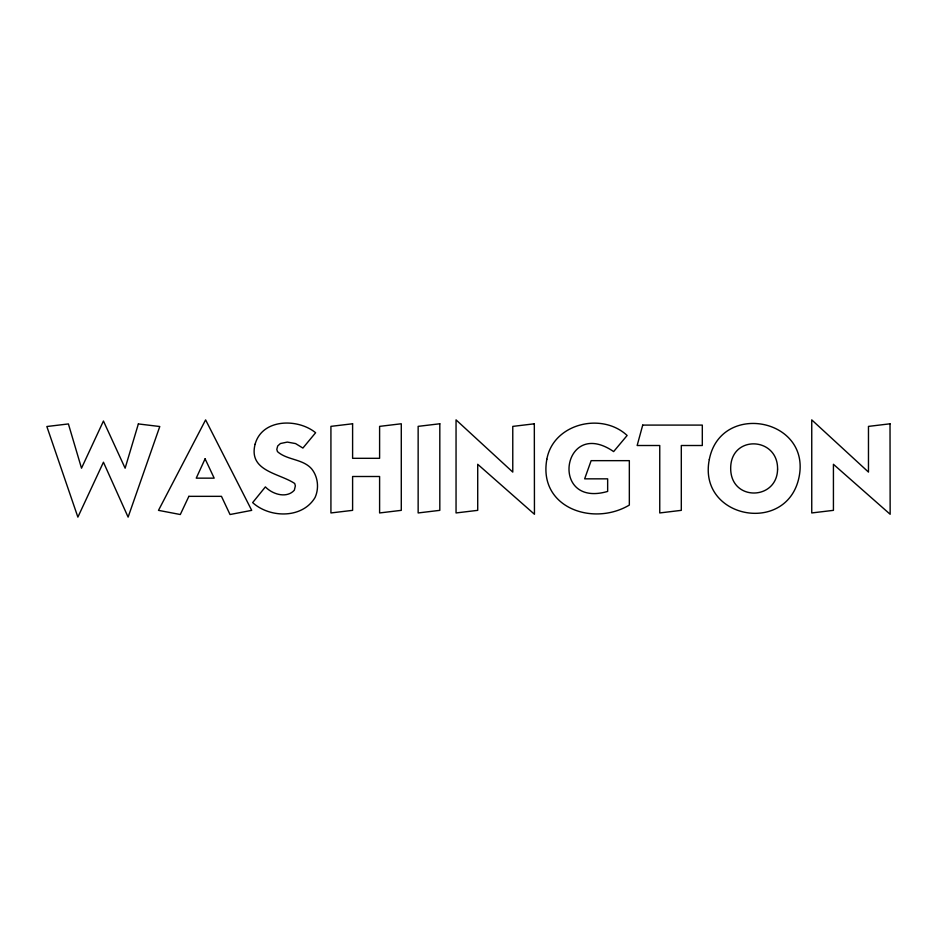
<?xml version="1.0" encoding="UTF-8"?>
<svg xmlns="http://www.w3.org/2000/svg" width="937" height="937" viewBox="0 0 937 937"><rect width="100%" height="100%" fill="white"/><g stroke="black" fill="none" stroke-linecap="round" stroke-linejoin="round"><path stroke-width="1.41" d="M709.309 459.481C697.503 518.348 786.588 535.542 798.945 477.612C811.618 418.37 720.74 401.083 709.309 459.481M546.845 459.247C538.049 507.678 593.039 526.711 629.336 505.066L629.336 460.653L591.142 460.653L584.653 478.842L607.656 478.842L607.656 491.421C548.719 508.592 562.387 416.297 613.63 451.587L627.122 435.482C601.812 411.776 553.252 423.594 546.845 459.247M777.581 469.097C777.206 500.428 731.094 501.611 730.684 468.84C730.134 434.557 778.061 436.466 777.581 469.097M255.11 444.197C248.153 471.252 279.226 473.091 294.71 483.492L295.366 485.858L294.335 490.215C286.558 498.8 272.433 494.256 265.382 486.9L252.65 502.607C269.762 518.173 302.382 518.887 315.078 497.465C319.248 488.247 318.006 476.664 311.564 468.769C302.686 458.755 287.05 460.243 277.457 451.599L276.802 449.362L277.715 445.953L280.432 443.517L287.319 442.088L295.565 443.576L302.897 448.062L315.617 432.742C297.931 418.183 262.149 418.511 255.11 444.197M642.723 425.093L637.148 445.508L659.753 445.508L659.753 512.949L681.304 510.349L681.304 445.508L702.305 445.508L702.305 425.093L642.723 425.093M138.36 423.934L125.125 468.195L103.445 421.029L81.507 468.195L68.401 423.934L46.85 426.522L77.876 517.119L103.445 462.222L128.111 517.119L159.782 426.522L138.36 423.934M205.086 458.814L196.243 478.151L214.175 478.151L205.086 458.814M188.876 496.341L180.302 514.518L158.494 510.36L205.613 419.881L251.702 510.36L230.022 514.518L221.46 496.341L188.876 496.341M534.324 423.805L512.773 426.394L512.773 472.084L456.05 419.881L456.05 512.949L477.718 510.349L477.718 464.295L534.453 514.261L534.324 423.805M890.021 423.805L868.47 426.394L868.47 472.084L811.747 419.881L811.747 512.949L833.426 510.349L833.426 464.295L890.15 514.261L890.021 423.805M352.605 423.77L330.925 426.358L330.925 512.949L352.605 510.349L352.605 476.5L379.602 476.5L379.602 512.949L401.282 510.349L401.282 423.77L379.602 426.37L379.602 458.31L352.605 458.31L352.605 423.77M439.816 423.77L418.148 426.358L418.148 512.949L439.816 510.349L439.816 423.77"/></g></svg>
